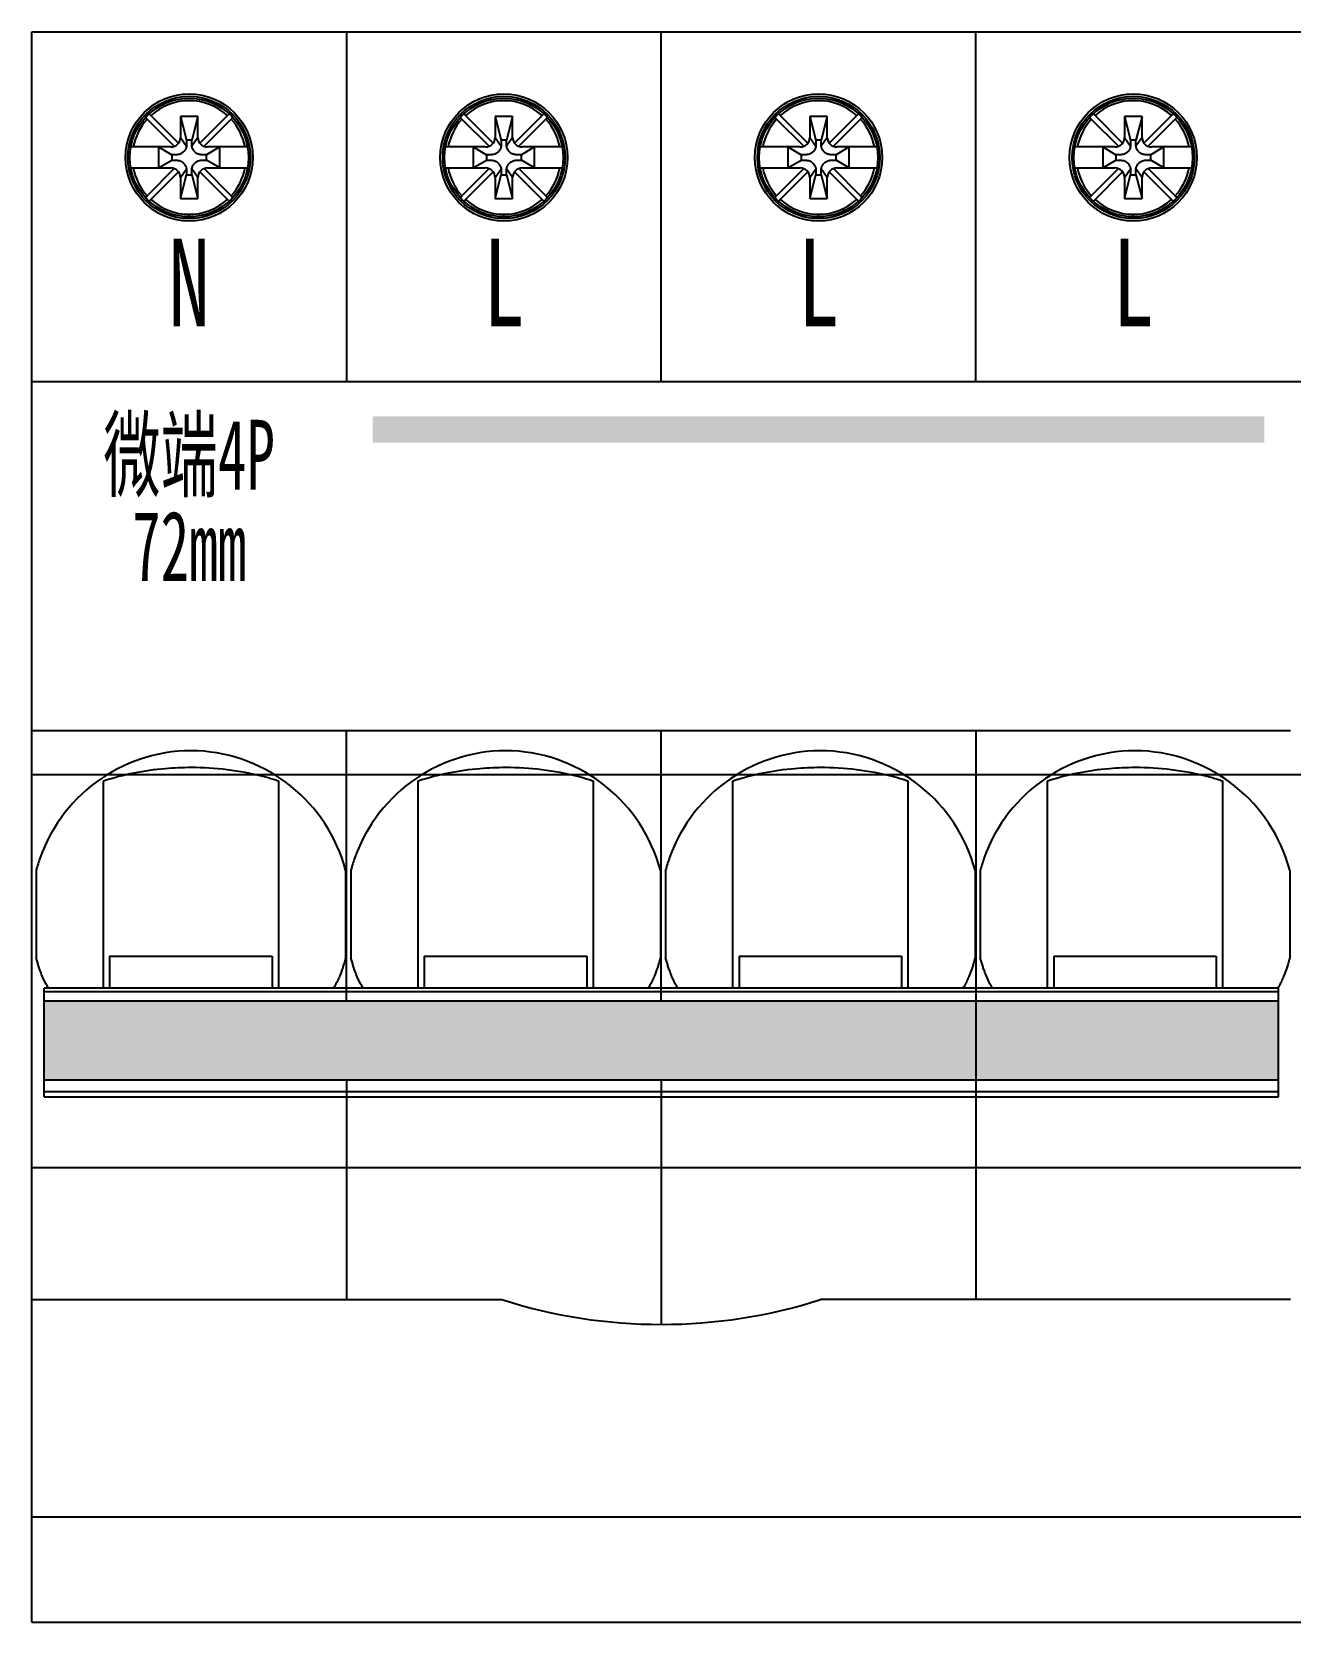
# Model space of a CAD drawing. Extents: x 990312 to 991012, y 80694 to 81594.
# Drawn here: x 990577.9 to 990649.8, y 80994.9 to 81085.9 of the extents above; entities that cross this region are included whole.
import ezdxf
from ezdxf.enums import TextEntityAlignment as Align

# ---------------------------------------------------------------- set-up
doc = ezdxf.new("R2010")
doc.units = 0
doc.header["$MEASUREMENT"] = 0
doc.styles.add('LY-SJ-元器件', font='', dxfattribs={"width": 0.6, "height": 4})
doc.styles.get('LY-SJ-元器件').set_extended_font_data('SimSun')

# ---------------------------------------------------------------- blocks, each defined once
blk = doc.blocks.new('微端4P+ELE-117mm-2022.1')
h = blk.add_hatch(color=3)
h.dxf.hatch_style = 1
h.paths.add_polyline_path([(70.50004603434354, 18.99999598661452), (70.50004603434354, 20.49999598661452), (19.50004603434354, 20.49999598661452), (19.50004603434354, 18.99999598661452)])
h = blk.add_hatch(color=0)
h.dxf.hatch_style = 1
h.paths.add_polyline_path([(71.29999992856756, -17.47033512219605), (71.29999992856756, -12.96680560335335), (0.7000000714324415, -12.96680560335335), (0.7000000714324415, -17.47033512219605)])
at = {"color": 0}
for p, q in [((0, 42.5), (117, 42.5)), ((0, -42.5), (0, 42.5)), ((18, 42.5), (18, 22.5)), ((36, 22.5), (36, 42.5)), ((54, 22.5), (54, 42.5)), ((0, 22.5), (117, 22.5)), ((72, 2.5), (0, 2.5)), ((18, -12.96680560335335), (18, 2.5)), ((36, -12.96680560335335), (36, 2.5)), ((54, 2.5), (54, -30.04538106566179)), ((18, -17.47033512219605), (18, -30.04538106566179)), ((36, -17.47033512219605), (36, -31.46103525491435)), ((117, -22.5), (0, -22.5)), ((117, -42.5), (0, -42.5)), ((0, -48.5), (0, -42.5)), ((0, -48.5), (117, -48.5))]:
    blk.add_line(p, q, dxfattribs=at)
at = {"color": 0, "linetype": 'Continuous', "lineweight": 25}
for p, q in [((6.70190282612748, 37.81920035788607), (6.489770826694439, 37.60706742713046)), ((6.489770826694439, 37.60706742713046), (6.598285739120911, 37.49855344602656)), ((6.598285739120911, 37.49855344602656), (8.149694991108845, 35.9471451253612)), ((6.810417738553951, 37.71068265149188), (6.70190282612748, 37.81920035788607)), ((8.390336637196015, 36.13076468417239), (6.810417738553951, 37.71068265149188)), ((8.499999870356987, 37.65897189685893), (8.499999870356987, 36.46098559209895)), ((8.499999870356987, 37.65897189685893), (8.85000020712323, 36.30695228883815)), ((9.50000003426976, 37.65897189685893), (8.499999870356987, 37.65897189685893)), ((9.50000003426976, 37.65897189685893), (9.149999697503517, 36.30695228883815)), ((9.50000003426976, 36.46098559209895), (9.50000003426976, 37.65897189685893)), ((11.1895821660728, 37.71068265149188), (9.609663267430733, 36.13076468417239)), ((9.850305844840477, 35.9471451253612), (11.40171416550584, 37.49855344602656)), ((11.29809707849927, 37.81920035788607), (11.1895821660728, 37.71068265149188)), ((11.51022907793231, 37.60706742713046), (11.29809707849927, 37.81920035788607)), ((11.40171416550584, 37.49855344602656), (11.51022907793231, 37.60706742713046)), ((24.70190282612748, 37.81920035788607), (24.48977082669444, 37.60706742713046)), ((24.48977082669444, 37.60706742713046), (24.59828573912091, 37.49855344602656)), ((24.59828573912091, 37.49855344602656), (26.14969499110884, 35.9471451253612)), ((24.81041773855395, 37.71068265149188), (24.70190282612748, 37.81920035788607)), ((26.39033663719601, 36.13076468417239), (24.81041773855395, 37.71068265149188)), ((26.49999987035699, 37.65897189685893), (26.49999987035699, 36.46098559209895)), ((26.49999987035699, 37.65897189685893), (26.85000020712323, 36.30695228883815)), ((27.50000003426976, 37.65897189685893), (26.49999987035699, 37.65897189685893)), ((27.50000003426976, 37.65897189685893), (27.14999969750352, 36.30695228883815)), ((27.50000003426976, 36.46098559209895), (27.50000003426976, 37.65897189685893)), ((29.1895821660728, 37.71068265149188), (27.60966326743073, 36.13076468417239)), ((27.85030584484048, 35.9471451253612), (29.40171416550584, 37.49855344602656)), ((29.29809707849927, 37.81920035788607), (29.1895821660728, 37.71068265149188)), ((29.51022907793231, 37.60706742713046), (29.29809707849927, 37.81920035788607)), ((29.40171416550584, 37.49855344602656), (29.51022907793231, 37.60706742713046)), ((42.70190282612748, 37.81920035788607), (42.48977082669444, 37.60706742713046)), ((42.48977082669444, 37.60706742713046), (42.59828573912091, 37.49855344602656)), ((42.59828573912091, 37.49855344602656), (44.14969499110884, 35.9471451253612)), ((42.81041773855395, 37.71068265149188), (42.70190282612748, 37.81920035788607)), ((44.39033663719601, 36.13076468417239), (42.81041773855395, 37.71068265149188)), ((44.49999987035699, 37.65897189685893), (44.49999987035699, 36.46098559209895)), ((45.50000003426976, 37.65897189685893), (44.49999987035699, 37.65897189685893)), ((44.49999987035699, 37.65897189685893), (44.85000020712323, 36.30695228883815)), ((45.50000003426976, 37.65897189685893), (45.14999969750352, 36.30695228883815)), ((45.50000003426976, 36.46098559209895), (45.50000003426976, 37.65897189685893)), ((47.1895821660728, 37.71068265149188), (45.60966326743073, 36.13076468417239)), ((45.85030584484048, 35.9471451253612), (47.40171416550584, 37.49855344602656)), ((47.29809707849927, 37.81920035788607), (47.1895821660728, 37.71068265149188)), ((47.51022907793231, 37.60706742713046), (47.29809707849927, 37.81920035788607)), ((47.40171416550584, 37.49855344602656), (47.51022907793231, 37.60706742713046)), ((60.70190282612748, 37.81920035788607), (60.48977082669444, 37.60706742713046)), ((60.48977082669444, 37.60706742713046), (60.59828573912091, 37.49855344602656)), ((60.59828573912091, 37.49855344602656), (62.14969499110884, 35.9471451253612)), ((60.81041773855395, 37.71068265149188), (60.70190282612748, 37.81920035788607)), ((62.39033663719601, 36.13076468417239), (60.81041773855395, 37.71068265149188)), ((63.50000003426976, 37.65897189685893), (62.49999987035699, 37.65897189685893)), ((62.49999987035699, 37.65897189685893), (62.85000020712323, 36.30695228883815)), ((62.49999987035699, 37.65897189685893), (62.49999987035699, 36.46098559209895)), ((63.50000003426976, 37.65897189685893), (63.14999969750352, 36.30695228883815)), ((63.50000003426976, 36.46098559209895), (63.50000003426976, 37.65897189685893)), ((65.1895821660728, 37.71068265149188), (63.60966326743073, 36.13076468417239)), ((63.85030584484048, 35.9471451253612), (65.40171416550584, 37.49855344602656)), ((65.29809707849927, 37.81920035788607), (65.1895821660728, 37.71068265149188)), ((65.51022907793231, 37.60706742713046), (65.29809707849927, 37.81920035788607)), ((65.40171416550584, 37.49855344602656), (65.51022907793231, 37.60706742713046)), ((8.499999870356987, 36.46098559209895), (8.85000020712323, 35.95896919676852)), ((9.50000003426976, 36.46098559209895), (9.149999697503517, 35.95896919676852)), ((26.49999987035699, 36.46098559209895), (26.85000020712323, 35.95896919676852)), ((27.50000003426976, 36.46098559209895), (27.14999969750352, 35.95896919676852)), ((44.49999987035699, 36.46098559209895), (44.85000020712323, 35.95896919676852)), ((45.50000003426976, 36.46098559209895), (45.14999969750352, 35.95896919676852)), ((62.49999987035699, 36.46098559209895), (62.85000020712323, 35.95896919676852)), ((63.50000003426976, 36.46098559209895), (63.14999969750352, 35.95896919676852)), ((7.94798309430189, 35.90896835038257), (5.590648264435004, 35.90896835038257)), ((7.250000131127308, 35.90896835038257), (7.250000131127308, 34.70897038886142)), ((7.250000131127308, 35.90896835038257), (7.999999788400601, 35.45897190877986)), ((8.85000020712323, 36.30695228883815), (8.85000020712323, 35.95896919676852)), ((9.149999697503517, 36.30695228883815), (8.85000020712323, 36.30695228883815)), ((9.149999697503517, 35.95896919676852), (9.149999697503517, 36.30695228883815)), ((10.74999977349944, 35.90896835038257), (10.00000011622615, 35.45897190877986)), ((12.41808046102233, 35.90896835038257), (10.05201727598615, 35.90896835038257)), ((10.74999977349944, 34.70897038886142), (10.74999977349944, 35.90896835038257)), ((25.94798309430189, 35.90896835038257), (23.590648264435, 35.90896835038257)), ((25.25000013112731, 35.90896835038257), (25.25000013112731, 34.70897038886142)), ((25.25000013112731, 35.90896835038257), (25.9999997884006, 35.45897190877986)), ((27.14999969750352, 36.30695228883815), (26.85000020712323, 36.30695228883815)), ((26.85000020712323, 36.30695228883815), (26.85000020712323, 35.95896919676852)), ((27.14999969750352, 35.95896919676852), (27.14999969750352, 36.30695228883815)), ((28.74999977349944, 35.90896835038257), (28.00000011622615, 35.45897190877986)), ((30.41808046102233, 35.90896835038257), (28.05201727598615, 35.90896835038257)), ((28.74999977349944, 34.70897038886142), (28.74999977349944, 35.90896835038257)), ((43.94798309430189, 35.90896835038257), (41.590648264435, 35.90896835038257)), ((43.25000013112731, 35.90896835038257), (43.9999997884006, 35.45897190877986)), ((43.25000013112731, 35.90896835038257), (43.25000013112731, 34.70897038886142)), ((45.14999969750352, 36.30695228883815), (44.85000020712323, 36.30695228883815)), ((44.85000020712323, 36.30695228883815), (44.85000020712323, 35.95896919676852)), ((45.14999969750352, 35.95896919676852), (45.14999969750352, 36.30695228883815)), ((46.74999977349944, 35.90896835038257), (46.00000011622615, 35.45897190877986)), ((48.41808046102233, 35.90896835038257), (46.05201727598615, 35.90896835038257)), ((46.74999977349944, 34.70897038886142), (46.74999977349944, 35.90896835038257)), ((61.94798309430189, 35.90896835038257), (59.590648264435, 35.90896835038257)), ((61.25000013112731, 35.90896835038257), (61.25000013112731, 34.70897038886142)), ((61.25000013112731, 35.90896835038257), (61.9999997884006, 35.45897190877986)), ((63.14999969750352, 36.30695228883815), (62.85000020712323, 36.30695228883815)), ((62.85000020712323, 36.30695228883815), (62.85000020712323, 35.95896919676852)), ((63.14999969750352, 35.95896919676852), (63.14999969750352, 36.30695228883815)), ((64.74999977349944, 35.90896835038257), (64.00000011622615, 35.45897190877986)), ((66.41808046102233, 35.90896835038257), (64.05201727598615, 35.90896835038257)), ((64.74999977349944, 34.70897038886142), (64.74999977349944, 35.90896835038257)), ((5.58191944360442, 34.70897038886142), (7.94798309430189, 34.70897038886142)), ((8.149694991108845, 34.67079733917308), (6.598285739120911, 33.11938901850772)), ((7.250000131127308, 34.70897038886142), (7.999999788400601, 35.15897055575442)), ((8.249998432394932, 35.45897190877986), (7.999999788400601, 35.45897190877986)), ((7.999999788400601, 35.45897190877986), (7.999999788400601, 35.15897055575442)), ((7.999999788400601, 35.15897055575442), (8.249998432394932, 35.15897055575442)), ((8.499999870356987, 34.15695314714503), (8.85000020712323, 34.65493505308223)), ((8.85000020712323, 34.65493505308223), (8.85000020712323, 34.3069519610126)), ((9.50000003426976, 34.15695314714503), (9.149999697503517, 34.65896954247546)), ((9.149999697503517, 34.3069519610126), (9.149999697503517, 34.65896954247546)), ((10.00000011622615, 35.45897190877986), (9.750001472231816, 35.45897190877986)), ((9.750001472231816, 35.15897055575442), (10.00000011622615, 35.15897055575442)), ((11.40171416550584, 33.11938901850772), (9.850305844840477, 34.67079733917308)), ((10.00000011622615, 35.15897055575442), (10.00000011622615, 35.45897190877986)), ((10.74999977349944, 34.70897038886142), (10.00000011622615, 35.15897055575442)), ((10.05201727598615, 34.70897038886142), (12.40935117453046, 34.70897038886142)), ((23.58191944360442, 34.70897038886142), (25.94798309430189, 34.70897038886142)), ((26.14969499110884, 34.67079733917308), (24.59828573912091, 33.11938901850772)), ((25.25000013112731, 34.70897038886142), (25.9999997884006, 35.15897055575442)), ((25.9999997884006, 35.45897190877986), (25.9999997884006, 35.15897055575442)), ((26.24999843239493, 35.45897190877986), (25.9999997884006, 35.45897190877986)), ((25.9999997884006, 35.15897055575442), (26.24999843239493, 35.15897055575442)), ((26.49999987035699, 34.15695314714503), (26.85000020712323, 34.65493505308223)), ((26.85000020712323, 34.65493505308223), (26.85000020712323, 34.3069519610126)), ((27.14999969750352, 34.3069519610126), (27.14999969750352, 34.65896954247546)), ((27.50000003426976, 34.15695314714503), (27.14999969750352, 34.65896954247546)), ((28.00000011622615, 35.45897190877986), (27.75000147223182, 35.45897190877986)), ((27.75000147223182, 35.15897055575442), (28.00000011622615, 35.15897055575442)), ((29.40171416550584, 33.11938901850772), (27.85030584484048, 34.67079733917308)), ((28.00000011622615, 35.15897055575442), (28.00000011622615, 35.45897190877986)), ((28.74999977349944, 34.70897038886142), (28.00000011622615, 35.15897055575442)), ((28.05201727598615, 34.70897038886142), (30.40935117453046, 34.70897038886142)), ((41.58191944360442, 34.70897038886142), (43.94798309430189, 34.70897038886142)), ((44.14969499110884, 34.67079733917308), (42.59828573912091, 33.11938901850772)), ((43.25000013112731, 34.70897038886142), (43.9999997884006, 35.15897055575442)), ((43.9999997884006, 35.45897190877986), (43.9999997884006, 35.15897055575442)), ((44.24999843239493, 35.45897190877986), (43.9999997884006, 35.45897190877986)), ((43.9999997884006, 35.15897055575442), (44.24999843239493, 35.15897055575442)), ((44.49999987035699, 34.15695314714503), (44.85000020712323, 34.65493505308223)), ((44.85000020712323, 34.65493505308223), (44.85000020712323, 34.3069519610126)), ((45.14999969750352, 34.3069519610126), (45.14999969750352, 34.65896954247546)), ((45.50000003426976, 34.15695314714503), (45.14999969750352, 34.65896954247546)), ((46.00000011622615, 35.45897190877986), (45.75000147223182, 35.45897190877986)), ((45.75000147223182, 35.15897055575442), (46.00000011622615, 35.15897055575442)), ((47.40171416550584, 33.11938901850772), (45.85030584484048, 34.67079733917308)), ((46.00000011622615, 35.15897055575442), (46.00000011622615, 35.45897190877986)), ((46.74999977349944, 34.70897038886142), (46.00000011622615, 35.15897055575442)), ((46.05201727598615, 34.70897038886142), (48.40935117453046, 34.70897038886142)), ((59.58191944360442, 34.70897038886142), (61.94798309430189, 34.70897038886142)), ((62.14969499110884, 34.67079733917308), (60.59828573912091, 33.11938901850772)), ((61.25000013112731, 34.70897038886142), (61.9999997884006, 35.15897055575442)), ((61.9999997884006, 35.45897190877986), (61.9999997884006, 35.15897055575442)), ((62.24999843239493, 35.45897190877986), (61.9999997884006, 35.45897190877986)), ((61.9999997884006, 35.15897055575442), (62.24999843239493, 35.15897055575442)), ((62.49999987035699, 34.15695314714503), (62.85000020712323, 34.65493505308223)), ((62.85000020712323, 34.65493505308223), (62.85000020712323, 34.3069519610126)), ((63.14999969750352, 34.3069519610126), (63.14999969750352, 34.65896954247546)), ((63.50000003426976, 34.15695314714503), (63.14999969750352, 34.65896954247546)), ((64.00000011622615, 35.45897190877986), (63.75000147223182, 35.45897190877986)), ((63.75000147223182, 35.15897055575442), (64.00000011622615, 35.15897055575442)), ((65.40171416550584, 33.11938901850772), (63.85030584484048, 34.67079733917308)), ((64.00000011622615, 35.15897055575442), (64.00000011622615, 35.45897190877986)), ((64.74999977349944, 34.70897038886142), (64.00000011622615, 35.15897055575442)), ((64.05201727598615, 34.70897038886142), (66.40935117453046, 34.70897038886142)), ((6.810417738553951, 32.9072560877521), (8.390336637196015, 34.48717405507159)), ((8.499999870356987, 32.95897056767535), (8.85000020712323, 34.3069519610126)), ((8.499999870356987, 34.15695314714503), (8.499999870356987, 32.95897056767535)), ((8.85000020712323, 34.3069519610126), (9.149999697503517, 34.3069519610126)), ((9.149999697503517, 34.3069519610126), (9.50000003426976, 32.95897056767535)), ((9.50000003426976, 32.95897056767535), (9.50000003426976, 34.15695314714503)), ((9.609663267430733, 34.48717405507159), (11.1895821660728, 32.9072560877521)), ((24.81041773855395, 32.9072560877521), (26.39033663719601, 34.48717405507159)), ((26.49999987035699, 32.95897056767535), (26.85000020712323, 34.3069519610126)), ((26.49999987035699, 34.15695314714503), (26.49999987035699, 32.95897056767535)), ((26.85000020712323, 34.3069519610126), (27.14999969750352, 34.3069519610126)), ((27.14999969750352, 34.3069519610126), (27.50000003426976, 32.95897056767535)), ((27.50000003426976, 32.95897056767535), (27.50000003426976, 34.15695314714503)), ((27.60966326743073, 34.48717405507159), (29.1895821660728, 32.9072560877521)), ((42.81041773855395, 32.9072560877521), (44.39033663719601, 34.48717405507159)), ((44.49999987035699, 32.95897056767535), (44.85000020712323, 34.3069519610126)), ((44.49999987035699, 34.15695314714503), (44.49999987035699, 32.95897056767535)), ((44.85000020712323, 34.3069519610126), (45.14999969750352, 34.3069519610126)), ((45.14999969750352, 34.3069519610126), (45.50000003426976, 32.95897056767535)), ((45.50000003426976, 32.95897056767535), (45.50000003426976, 34.15695314714503)), ((45.60966326743073, 34.48717405507159), (47.1895821660728, 32.9072560877521)), ((60.81041773855395, 32.9072560877521), (62.39033663719601, 34.48717405507159)), ((62.49999987035699, 32.95897056767535), (62.85000020712323, 34.3069519610126)), ((62.49999987035699, 34.15695314714503), (62.49999987035699, 32.95897056767535)), ((62.85000020712323, 34.3069519610126), (63.14999969750352, 34.3069519610126)), ((63.14999969750352, 34.3069519610126), (63.50000003426976, 32.95897056767535)), ((63.50000003426976, 32.95897056767535), (63.50000003426976, 34.15695314714503)), ((63.60966326743073, 34.48717405507159), (65.1895821660728, 32.9072560877521)), ((6.598285739120911, 33.11938901850772), (6.489770826694439, 33.01087131211352)), ((6.489770826694439, 33.01087131211352), (6.70190282612748, 32.79874024400306)), ((6.70190282612748, 32.79874024400306), (6.810417738553951, 32.9072560877521)), ((8.499999870356987, 32.95897056767535), (9.50000003426976, 32.95897056767535)), ((11.1895821660728, 32.9072560877521), (11.29809707849927, 32.79874024400306)), ((11.29809707849927, 32.79874024400306), (11.51022907793231, 33.01087131211352)), ((11.51022907793231, 33.01087131211352), (11.40171416550584, 33.11938901850772)), ((24.59828573912091, 33.11938901850772), (24.48977082669444, 33.01087131211352)), ((24.48977082669444, 33.01087131211352), (24.70190282612748, 32.79874024400306)), ((24.70190282612748, 32.79874024400306), (24.81041773855395, 32.9072560877521)), ((26.49999987035699, 32.95897056767535), (27.50000003426976, 32.95897056767535)), ((29.1895821660728, 32.9072560877521), (29.29809707849927, 32.79874024400306)), ((29.29809707849927, 32.79874024400306), (29.51022907793231, 33.01087131211352)), ((29.51022907793231, 33.01087131211352), (29.40171416550584, 33.11938901850772)), ((42.59828573912091, 33.11938901850772), (42.48977082669444, 33.01087131211352)), ((42.48977082669444, 33.01087131211352), (42.70190282612748, 32.79874024400306)), ((42.70190282612748, 32.79874024400306), (42.81041773855395, 32.9072560877521)), ((44.49999987035699, 32.95897056767535), (45.50000003426976, 32.95897056767535)), ((47.1895821660728, 32.9072560877521), (47.29809707849927, 32.79874024400306)), ((47.29809707849927, 32.79874024400306), (47.51022907793231, 33.01087131211352)), ((47.51022907793231, 33.01087131211352), (47.40171416550584, 33.11938901850772)), ((60.59828573912091, 33.11938901850772), (60.48977082669444, 33.01087131211352)), ((60.48977082669444, 33.01087131211352), (60.70190282612748, 32.79874024400306)), ((60.70190282612748, 32.79874024400306), (60.81041773855395, 32.9072560877521)), ((62.49999987035699, 32.95897056767535), (63.50000003426976, 32.95897056767535)), ((65.1895821660728, 32.9072560877521), (65.29809707849927, 32.79874024400306)), ((65.29809707849927, 32.79874024400306), (65.51022907793231, 33.01087131211352)), ((65.51022907793231, 33.01087131211352), (65.40171416550584, 33.11938901850772)), ((8.999999952313374, 31.80896972724986), (8.999999952313374, 32.05897023388934)), ((26.99999995231337, 31.80896972724986), (26.99999995231337, 32.05897023388934)), ((44.99999995231337, 31.80896972724986), (44.99999995231337, 32.05897023388934)), ((62.99999995231337, 31.80896972724986), (62.99999995231337, 32.05897023388934)), ((4.100000000093132, -12.22435710951504), (4.100000000093132, -0.3530527465027262)), ((14.09999977657571, -0.3530527465027262), (14.09999977657571, -12.22435710951504)), ((22.10000000009313, -12.22435710951504), (22.10000000009313, -0.3530527465027262)), ((32.09999977657571, -0.3530527465027262), (32.09999977657571, -12.22435710951504)), ((40.10000000009313, -12.22435710951504), (40.10000000009313, -0.3530527465027262)), ((50.09999977657571, -0.3530527465027262), (50.09999977657571, -12.22435710951504)), ((58.10000000009313, -12.22435710951504), (58.10000000009313, -0.3530527465027262)), ((68.09999977657571, -0.3530527465027262), (68.09999977657571, -12.22435710951504)), ((0.2500000239379006, -5.467296243801684), (0.2500000239379006, -10.49198849888853)), ((17.95000002393499, -5.467296243801684), (17.95000002393499, -10.49198849888853)), ((18.2500000239379, -5.467296243801684), (18.2500000239379, -10.49198849888853)), ((35.95000002393499, -5.467296243801684), (35.95000002393499, -10.49198849888853)), ((36.2500000239379, -5.467296243801684), (36.2500000239379, -10.49198849888853)), ((53.95000002393499, -5.467296243801684), (53.95000002393499, -10.49198849888853)), ((54.2500000239379, -5.467296243801684), (54.2500000239379, -10.49198849888853)), ((71.95000002393499, -5.467296243801684), (71.95000002393499, -10.49198849888853)), ((4.449999871198088, -10.38246927782711), (13.75000037113205, -10.38246927782711)), ((4.449999871198088, -10.38246927782711), (4.449999871198088, -12.22435710951504)), ((13.75000037113205, -10.38246927782711), (13.75000037113205, -12.22435710951504)), ((22.44999987119809, -10.38246927782711), (31.75000037113205, -10.38246927782711)), ((22.44999987119809, -10.38246927782711), (22.44999987119809, -12.22435710951504)), ((31.75000037113205, -10.38246927782711), (31.75000037113205, -12.22435710951504)), ((40.44999987119809, -10.38246927782711), (49.75000037113205, -10.38246927782711)), ((40.44999987119809, -10.38246927782711), (40.44999987119809, -12.22435710951504)), ((49.75000037113205, -10.38246927782711), (49.75000037113205, -12.22435710951504)), ((58.44999987119809, -10.38246927782711), (58.44999987119809, -12.22435710951504)), ((58.44999987119809, -10.38246927782711), (67.75000037113205, -10.38246927782711)), ((67.75000037113205, -10.38246927782711), (67.75000037113205, -12.22435710951504)), ((0.7000000714324415, -18.43861071392712), (0.7000000714324415, -12.22435710951504)), ((71.29999992856756, -12.22435710951504), (0.7000000714324415, -12.22435710951504)), ((71.29999992856756, -12.4402674846333), (0.7000000714324415, -12.4402674846333)), ((71.29999992856756, -18.43861071392712), (71.29999992856756, -12.22435710951504)), ((71.29999992856756, -12.96680560335335), (0.7000000714324415, -12.96680560335335)), ((0.7000000714324415, -17.47033512219605), (71.29999992856756, -17.47033512219605)), ((0.7000000714324415, -18.12936505302605), (71.29999992856756, -18.12936505302605)), ((0.7000000714324415, -18.43861071392712), (71.29999992856756, -18.43861071392712))]:
    blk.add_line(p, q, dxfattribs=at)
at = {"color": 1}
blk.add_line((0, 0), (117, 0), dxfattribs=at)
at = {"color": 0, "linetype": 'Continuous', "lineweight": 25}
for points in [[(8.85000020712323, 35.95896919676852, -0.008656804318956534), (8.82783580641535, 35.88202364961944, -0.02379284480287905), (8.80113149850331, 35.80732962295133, -0.09157134048010505), (8.700902267592028, 35.65309400411115, -0.0784114682513597), (8.543363792630771, 35.53012048737855, -0.07350455450823727), (8.407966964083244, 35.47969114513671, -0.0176851288863696), (8.356000802315066, 35.47037883903522, -0.01045639689359135), (8.303207367051982, 35.46395360571296, -0.005777594417718729), (8.250000295040081, 35.45897190877986)], [(9.749998678264092, 35.45897190877986, -0.008656495105701205), (9.670317989044634, 35.46689756734304, -0.02379193305212099), (9.59203309984423, 35.47969453569294, -0.08596311259041685), (9.433573543905368, 35.54340944718479, -0.08952633527505581), (9.264662862756268, 35.69366625561725, -0.06727165427826297), (9.198868304205462, 35.80733010319091, -0.01768318715588415), (9.180336881797302, 35.85676466614132, -0.01045529745798972), (9.16449572359852, 35.90753339098228, -0.005776996175801698), (9.149999697503517, 35.95896919676761)], [(26.85000020712323, 35.95896919676852, -0.008656804319167282), (26.82783580641535, 35.88202364961944, -0.02379284480296303), (26.80113149850331, 35.80732962295133, -0.09157134048025896), (26.70090226759203, 35.65309400411115, -0.07841146825152412), (26.54336379263077, 35.53012048737855, -0.07350455450730148), (26.40796696408324, 35.47969114513671, -0.01768512888636119), (26.35600080231507, 35.47037883903522, -0.01045639689323229), (26.30320736705198, 35.46395360571296, -0.005777594417718729), (26.25000029504008, 35.45897190877986)], [(27.74999867826409, 35.45897190877986, -0.008656495105701205), (27.67031798904463, 35.46689756734304, -0.02379193305211819), (27.59203309984423, 35.47969453569294, -0.08596311259045065), (27.43357354390537, 35.54340944718479, -0.08952633527516679), (27.26466286275627, 35.69366625561725, -0.0672716542784388), (27.19886830420546, 35.80733010319091, -0.01768318715615753), (27.1803368817973, 35.85676466614132, -0.01045529745798137), (27.16449572359852, 35.90753339098228, -0.005776996175851559), (27.14999969750352, 35.95896919676761)], [(44.85000020712323, 35.95896919676852, -0.008656804319167282), (44.82783580641535, 35.88202364961944, -0.0237928448030638), (44.80113149850331, 35.80732962295133, -0.09157134047944897), (44.70090226759203, 35.65309400411115, -0.07841146825154816), (44.54336379263077, 35.53012048737855, -0.07350455450817119), (44.40796696408324, 35.47969114513671, -0.01768512888637381), (44.35600080231507, 35.47037883903522, -0.01045639689323229), (44.30320736705198, 35.46395360571296, -0.005777594417585768), (44.25000029504008, 35.45897190877986)], [(45.74999867826409, 35.45897190877986, -0.008656495105701205), (45.67031798904463, 35.46689756734304, -0.02379193305211819), (45.59203309984423, 35.47969453569294, -0.08596311259041685), (45.43357354390537, 35.54340944718479, -0.08952633527505581), (45.26466286275627, 35.69366625561725, -0.06727165427851657), (45.19886830420546, 35.80733010319091, -0.01768318715592621), (45.1803368817973, 35.85676466614132, -0.01045529745795632), (45.16449572359852, 35.90753339098228, -0.005776996175834939), (45.14999969750352, 35.95896919676761)], [(62.85000020712323, 35.95896919676852, -0.008656804319167282), (62.82783580641535, 35.88202364961944, -0.02379284480350876), (62.80113149850331, 35.80732962295133, -0.0915713404802404), (62.70090226759203, 35.65309400411115, -0.07841146825144191), (62.54336379263077, 35.53012048737855, -0.07350455450827198), (62.40796696408324, 35.47969114513671, -0.01768512888637381), (62.35600080231507, 35.47037883903522, -0.01045639689359135), (62.30320736705198, 35.46395360571296, -0.005777594417718729), (62.25000029504008, 35.45897190877986)], [(63.74999867826409, 35.45897190877986, -0.008656495105701205), (63.67031798904463, 35.46689756734304, -0.02379193305211819), (63.59203309984423, 35.47969453569294, -0.08596311258995205), (63.43357354390537, 35.54340944718479, -0.08952633527509903), (63.26466286275627, 35.69366625561725, -0.0672716542784388), (63.19886830420546, 35.80733010319091, -0.01768318715590097), (63.1803368817973, 35.85676466614132, -0.01045529745793962), (63.16449572359852, 35.90753339098228, -0.005776996175818319), (63.14999969750352, 35.95896919676761)], [(8.250001226362656, 35.15897055575442, -0.008689966506343213), (8.329992169916295, 35.15088730686875, -0.02388733085851177), (8.408564852667041, 35.13789672704115, -0.08631221243155696), (8.567472250253559, 35.07350000670885, -0.08988927569451621), (8.736443651584523, 34.92194674684742, -0.06754413509606758), (8.801883554878259, 34.80748444849451, -0.01775379669792719), (8.820188563018746, 34.75774262303094, -0.01049581585442213), (8.83577422228882, 34.70667122995837, -0.005799134711538544), (8.85000020712323, 34.65493505308223)], [(9.149999697503517, 34.65896954247546, -0.008656802873758999), (9.172164118735054, 34.73591512275925, -0.02379283047209451), (9.198868453392606, 34.81060919872016, -0.09157135990698229), (9.299097792967586, 34.96484499654798, -0.07841215194452275), (9.456636502582114, 35.08781814959366, -0.07350051925394391), (9.592033318017457, 35.13824830018439, -0.01768400819931511), (9.643999380507921, 35.14756145548381, -0.01045575677997823), (9.69679268463733, 35.1539877266523, -0.005777245177382429), (9.749999609586666, 35.15897055575442)], [(26.25000122636266, 35.15897055575442, -0.008689966506343213), (26.3299921699163, 35.15088730686875, -0.02388733085850619), (26.40856485266704, 35.13789672704115, -0.08631221243159128), (26.56747225025356, 35.07350000670885, -0.08988927569462773), (26.73644365158452, 34.92194674684742, -0.06754413509586717), (26.80188355487826, 34.80748444849451, -0.01775379669784341), (26.82018856301875, 34.75774262303094, -0.01049581585449699), (26.83577422228882, 34.70667122995837, -0.005799134711488885), (26.85000020712323, 34.65493505308223)], [(27.14999969750352, 34.65896954247546, -0.008656802873881009), (27.17216411873505, 34.73591512275925, -0.02379283047222048), (27.19886845339261, 34.81060919872016, -0.09157135990619024), (27.29909779296759, 34.96484499654798, -0.07841215194486403), (27.45663650258211, 35.08781814959366, -0.07350051925481439), (27.59203331801746, 35.13824830018439, -0.01768400819868844), (27.64399938050792, 35.14756145548381, -0.01045575677961917), (27.69679268463733, 35.1539877266523, -0.005777245177515391), (27.74999960958667, 35.15897055575442)], [(44.25000122636266, 35.15897055575442, -0.008689966506343213), (44.3299921699163, 35.15088730686875, -0.02388733085876549), (44.40856485266704, 35.13789672704115, -0.08631221243155696), (44.56747225025356, 35.07350000670885, -0.08988927569451621), (44.73644365158452, 34.92194674684742, -0.06754413509594379), (44.80188355487826, 34.80748444849451, -0.01775379669767164), (44.82018856301875, 34.75774262303094, -0.0104958158545552), (44.83577422228882, 34.70667122995837, -0.005799134711521992), (44.85000020712323, 34.65493505308223)], [(45.14999969750352, 34.65896954247546, -0.008656802873803366), (45.17216411873505, 34.73591512275925, -0.02379283047176927), (45.19886845339261, 34.81060919872016, -0.09157135990642203), (45.29909779296759, 34.96484499654798, -0.07841215194452275), (45.45663650258211, 35.08781814959366, -0.07350051925501187), (45.59203331801746, 35.13824830018439, -0.0176840081993025), (45.64399938050792, 35.14756145548381, -0.01045575677961917), (45.69679268463733, 35.1539877266523, -0.005777245177515391), (45.74999960958667, 35.15897055575442)], [(62.25000122636266, 35.15897055575442, -0.008689966506343213), (62.3299921699163, 35.15088730686875, -0.02388733085876549), (62.40856485266704, 35.13789672704115, -0.08631221243143523), (62.56747225025356, 35.07350000670885, -0.08988927569458469), (62.73644365158452, 34.92194674684742, -0.0675441350961442), (62.80188355487826, 34.80748444849451, -0.01775379669812409), (62.82018856301875, 34.75774262303094, -0.01049581585446372), (62.83577422228882, 34.70667122995837, -0.005799134711488885), (62.85000020712323, 34.65493505308223)], [(63.14999969750352, 34.65896954247546, -0.008656802873736815), (63.17216411873505, 34.73591512275925, -0.02379283047253119), (63.19886845339261, 34.81060919872016, -0.0915713599066544), (63.29909779296759, 34.96484499654798, -0.07841215194484001), (63.45663650258211, 35.08781814959366, -0.07350051925404137), (63.59203331801746, 35.13824830018439, -0.01768400819932773), (63.64399938050792, 35.14756145548381, -0.01045575677961917), (63.69679268463733, 35.1539877266523, -0.005777245177382429), (63.74999960958667, 35.15897055575442)], [(17.95000002393499, -5.467296243801684, 0.325898263416669), (9.478491483242578, 1.35645015265527, 0.3275493877635953), (0.4783237959136386, -4.750245887252277, 0.01990332822083386), (0.2500000239379006, -5.467296243801684)], [(35.95000002393499, -5.467296243801684, 0.325898263416669), (27.47849148324258, 1.35645015265527, 0.3275493877635641), (18.47832379591364, -4.750245887252277, 0.01990332822081498), (18.2500000239379, -5.467296243801684)], [(53.95000002393499, -5.467296243801684, 0.325898263416669), (45.47849148324258, 1.35645015265527, 0.3275493877635641), (36.47832379591364, -4.750245887252277, 0.01990332822083858), (36.2500000239379, -5.467296243801684)], [(71.95000002393499, -5.467296243801684, 0.325898263416669), (63.47849148324258, 1.35645015265527, 0.3275493877635641), (54.47832379591364, -4.750245887252277, 0.01990332822082442), (54.2500000239379, -5.467296243801684)], [(4.100000023929169, -0.3530528360879543, -0.05779077596268116), (7.633473371595755, 0.3537457655756953, -0.02142642117091977), (9.10000002392917, 0.4163727144941731)], [(9.10000002392917, 0.4163727144932636, -0.0628655706273614), (13.21866205306378, -0.09487798713689699, -0.01192520012453577), (13.80953501615386, -0.2625998396351861, -0.002779564610782385), (14.10000002392917, -0.3530528360879543)], [(22.10000002392917, -0.3530528360879543, -0.05779077596270778), (25.63347337159576, 0.3537457655756953, -0.0214264211709192), (27.10000002392917, 0.4163727144941731)], [(27.10000002392917, 0.4163727144932636, -0.0628655706273477), (31.21866205306378, -0.09487798713689699, -0.01192520012453577), (31.80953501615386, -0.2625998396351861, -0.002779564610782385), (32.10000002392917, -0.3530528360879543)], [(40.10000002392917, -0.3530528360879543, -0.05779077596268116), (43.63347337159576, 0.3537457655756953, -0.0214264211709192), (45.10000002392917, 0.4163727144941731)], [(45.10000002392917, 0.4163727144932636, -0.0628655706273614), (49.21866205306378, -0.09487798713689699, -0.01192520012453577), (49.80953501615386, -0.2625998396351861, -0.002779564610782385), (50.10000002392917, -0.3530528360879543)], [(58.10000002392917, -0.3530528360879543, -0.05779077596268214), (61.63347337159576, 0.3537457655756953, -0.0214264211709192), (63.10000002392917, 0.4163727144941731)], [(63.10000002392917, 0.4163727144932636, -0.0628655706273477), (67.21866205306378, -0.09487798713689699, -0.01192520012453577), (67.80953501615386, -0.2625998396351861, -0.002779564610782385), (68.10000002392917, -0.3530528360879543)], [(0.9453409384004772, -12.22435710951504, -0.004984896789788902), (0.8039687792061159, -11.96825264622385, -0.03099097828807119), (0.5603756626851464, -11.43860306762053, -0.0106701878963024), (0.4600613235106721, -11.16420861276856, -0.005786685299921343), (0.386720471587978, -10.9416145812329, -0.003457860480365841), (0.3173641209505149, -10.71724557735706, -0.001918503541983991), (0.2500000209547579, -10.49198908731159)], [(17.94999975571409, -10.49198908731159, -0.002854231260817346), (17.84990943009871, -10.83043347525472, -0.004585471554599801), (17.77990236020287, -11.05452859346315, -0.01911085637560735), (17.601398386857, -11.54892437503077, -0.03755100421160171), (17.31764692708839, -12.12250753800981, -0.002554763739669762), (17.25838284799829, -12.22320599481282)], [(18.94534093840048, -12.22435710951504, -0.004984896789788902), (18.80396877920612, -11.96825264622385, -0.03099097828804682), (18.56037566268515, -11.43860306762053, -0.01067018789630848), (18.46006132351067, -11.16420861276856, -0.005786685299936502), (18.38672047158798, -10.9416145812329, -0.003457860480365841), (18.31736412095051, -10.71724557735706, -0.001918503541983991), (18.25000002095476, -10.49198908731159)], [(35.94999975571409, -10.49198908731159, -0.002854231260817346), (35.84990943009871, -10.83043347525472, -0.004585471554574833), (35.77990236020287, -11.05452859346315, -0.01911085637559384), (35.601398386857, -11.54892437503077, -0.03755100421161772), (35.31764692708839, -12.12250753800981, -0.002554763739690081), (35.25838284799829, -12.22320599481282)], [(36.94534093840048, -12.22435710951504, -0.004984896789788902), (36.80396877920612, -11.96825264622385, -0.03099097828805596), (36.56037566268515, -11.43860306762053, -0.01067018789628416), (36.46006132351067, -11.16420861276856, -0.00578668529995166), (36.38672047158798, -10.9416145812329, -0.003457860480365841), (36.31736412095051, -10.71724557735706, -0.001918503541983991), (36.25000002095476, -10.49198908731159)], [(53.94999975571409, -10.49198908731159, -0.002854231260835392), (53.84990943009871, -10.83043347525472, -0.004585471554559701), (53.77990236020287, -11.05452859346315, -0.01911085637557356), (53.601398386857, -11.54892437503077, -0.03755100421156644), (53.31764692708839, -12.12250753800981, -0.002554763739700168), (53.25838284799829, -12.22320599481282)], [(54.94534093840048, -12.22435710951504, -0.004984896789788902), (54.80396877920612, -11.96825264622385, -0.03099097828801217), (54.56037566268515, -11.43860306762053, -0.01067018789629632), (54.46006132351067, -11.16420861276856, -0.005786685299936502), (54.38672047158798, -10.9416145812329, -0.003457860480365841), (54.31736412095051, -10.71724557735706, -0.001918503542014212), (54.25000002095476, -10.49198908731159)], [(71.94999975571409, -10.49198908731159, -0.002854231260835392), (71.8499094300987, -10.83043347525472, -0.004585471554589966), (71.77990236020287, -11.05452859346315, -0.01911085637555666), (71.601398386857, -11.54892437503077, -0.03755100421166082), (71.31764692708839, -12.12250753800981, -0.002554763739669762), (71.25838284799829, -12.22320599481282)]]:
    blk.add_lwpolyline(points, format="xyb", dxfattribs=at)
at = {"color": 0}
for points in [[(0, -30.04538106566179), (26.88892884552479, -30.04538106566179)], [(72, -30.04538106566179), (45.11107115447521, -30.04538106566179)]]:
    blk.add_lwpolyline(points, dxfattribs=at)
for centre, radius in [((9, 35.30897014448237), 3.641339696754585), ((9, 35.30897014448237), 3.391339696754585), ((27, 35.30897014448237), 3.641339696754585), ((27, 35.30897014448237), 3.391339696754585), ((45, 35.30897014448237), 3.641339696754585), ((45, 35.30897014448237), 3.391339696754585), ((63, 35.30897014448237), 3.641339696754585), ((63, 35.30897014448237), 3.391339696754585)]:
    blk.add_circle(centre, radius, dxfattribs=at)
at = {"color": 0, "linetype": 'Continuous', "lineweight": 25}
for centre in [(9, 35.30897014448237), (27, 35.30897014448237), (45, 35.30897014448237), (63, 35.30897014448237)]:
    blk.add_circle(centre, 3.5, dxfattribs=at)
for centre, radius, start, end in [((9, 35.30897014448055), 3.249999999999974, 47.64536034113196, 132.3546396588681), ((27, 35.30897014448055), 3.249999999999974, 47.64536034113196, 132.3546396588681), ((45, 35.30897014448055), 3.249999999999974, 47.64536034113196, 132.3546396588681), ((63, 35.30897014448055), 3.249999999999974, 47.64536034113196, 132.3546396588681), ((9, 35.30897014448055), 3.250000000000012, 137.6453603419066, 169.3612906850893), ((9, 35.30897014448055), 3.249999999999984, 10.6387093149107, 42.35463965809337), ((27, 35.30897014448055), 3.250000000000012, 137.6453603419066, 169.3612906850893), ((27, 35.30897014448055), 3.249999999999984, 10.6387093149107, 42.35463965809337), ((45, 35.30897014448055), 3.250000000000012, 137.6453603419066, 169.3612906850893), ((45, 35.30897014448055), 3.249999999999984, 10.6387093149107, 42.35463965809337), ((63, 35.30897014448055), 3.250000000000012, 137.6453603419066, 169.3612906850893), ((63, 35.30897014448055), 3.249999999999984, 10.6387093149107, 42.35463965809337), ((7.947983014862984, 36.46098712961975), 0.5520169851380505, 270, 359.9999823998815), ((10.05201698513702, 36.46098712961975), 0.5520169851380248, 180, 270.000001123913), ((25.94798301486298, 36.46098712961975), 0.5520169851380505, 270, 359.9999823998815), ((28.05201698513702, 36.46098712961975), 0.5520169851380248, 180, 270.000001123913), ((43.94798301486298, 36.46098712961975), 0.5520169851380505, 270, 359.9999823998815), ((46.05201698513702, 36.46098712961975), 0.5520169851380248, 180, 270.000001123913), ((61.94798301486298, 36.46098712961975), 0.5520169851380505, 270, 359.9999823998815), ((64.05201698513702, 36.46098712961975), 0.5520169851380248, 180, 270.000001123913), ((9, 35.30897014448055), 3.250000000000033, 190.6387093149107, 222.3546396580934), ((7.947983014862984, 34.15695315934317), 0.5520169851380103, 0, 89.99998127617698), ((10.05201698513702, 34.15695315934317), 0.5520169851379871, 90, 180.0000198478402), ((9, 35.30897014448055), 3.250000000000033, 317.6453603419066, 349.3612906850893), ((27, 35.30897014448055), 3.250000000000033, 190.6387093149107, 222.3546396580934), ((25.94798301486298, 34.15695315934317), 0.5520169851380103, 0, 89.99998127617698), ((28.05201698513702, 34.15695315934317), 0.5520169851379871, 90, 180.0000198478402), ((27, 35.30897014448055), 3.250000000000033, 317.6453603419066, 349.3612906850893), ((45, 35.30897014448055), 3.250000000000033, 190.6387093149107, 222.3546396580934), ((43.94798301486298, 34.15695315934317), 0.5520169851380103, 0, 89.99998127617698), ((46.05201698513702, 34.15695315934317), 0.5520169851379871, 90, 180.0000198478402), ((45, 35.30897014448055), 3.250000000000033, 317.6453603419066, 349.3612906850893), ((63, 35.30897014448055), 3.250000000000033, 190.6387093149107, 222.3546396580934), ((61.94798301486298, 34.15695315934317), 0.5520169851380103, 0, 89.99998127617698), ((64.05201698513702, 34.15695315934317), 0.5520169851379871, 90, 180.0000198478402), ((63, 35.30897014448055), 3.250000000000033, 317.6453603419066, 349.3612906850893), ((9, 35.30897014448055), 3.250000000000057, 227.645360341132, 312.3546456217285), ((27, 35.30897014448055), 3.250000000000057, 227.645360341132, 312.3546456217285), ((45, 35.30897014448055), 3.250000000000057, 227.645360341132, 312.3546456217285), ((63, 35.30897014448055), 3.250000000000057, 227.645360341132, 312.3546456217285)]:
    blk.add_arc(centre, radius, start, end, dxfattribs=at)
at = {"color": 0}
blk.add_arc((36, -1.434036073133029), 30.02699918178133, 252.3363086130582, 287.6636913869419, dxfattribs=at)
at = {"color": 0, "style": 'LY-SJ-元器件', "width": 0.7}
for s, p in [('N', (9, 28.1560802712911)), ('L', (27, 28.1560802712911)), ('L', (45, 28.1560802712911)), ('L', (63, 28.1560802712911))]:
    blk.add_text(s, height=5, dxfattribs=at).set_placement(p, align=Align.MIDDLE)
at = {"color": 1, "style": 'LY-SJ-元器件', "width": 0.6}
for s, p in [('微端4P', (9, 18.3675902121222)), ('72mm', (9, 13.08236175558613))]:
    blk.add_text(s, height=4, dxfattribs=at).set_placement(p, align=Align.MIDDLE)

msp = doc.modelspace()

# ---------------------------------------------------------------- block references
at = {"color": 2}
msp.add_blockref('微端4P+ELE-117mm-2022.1', (990577.8621387709, 81043.3934091714), dxfattribs=at)

doc.saveas('drawing.dxf')
